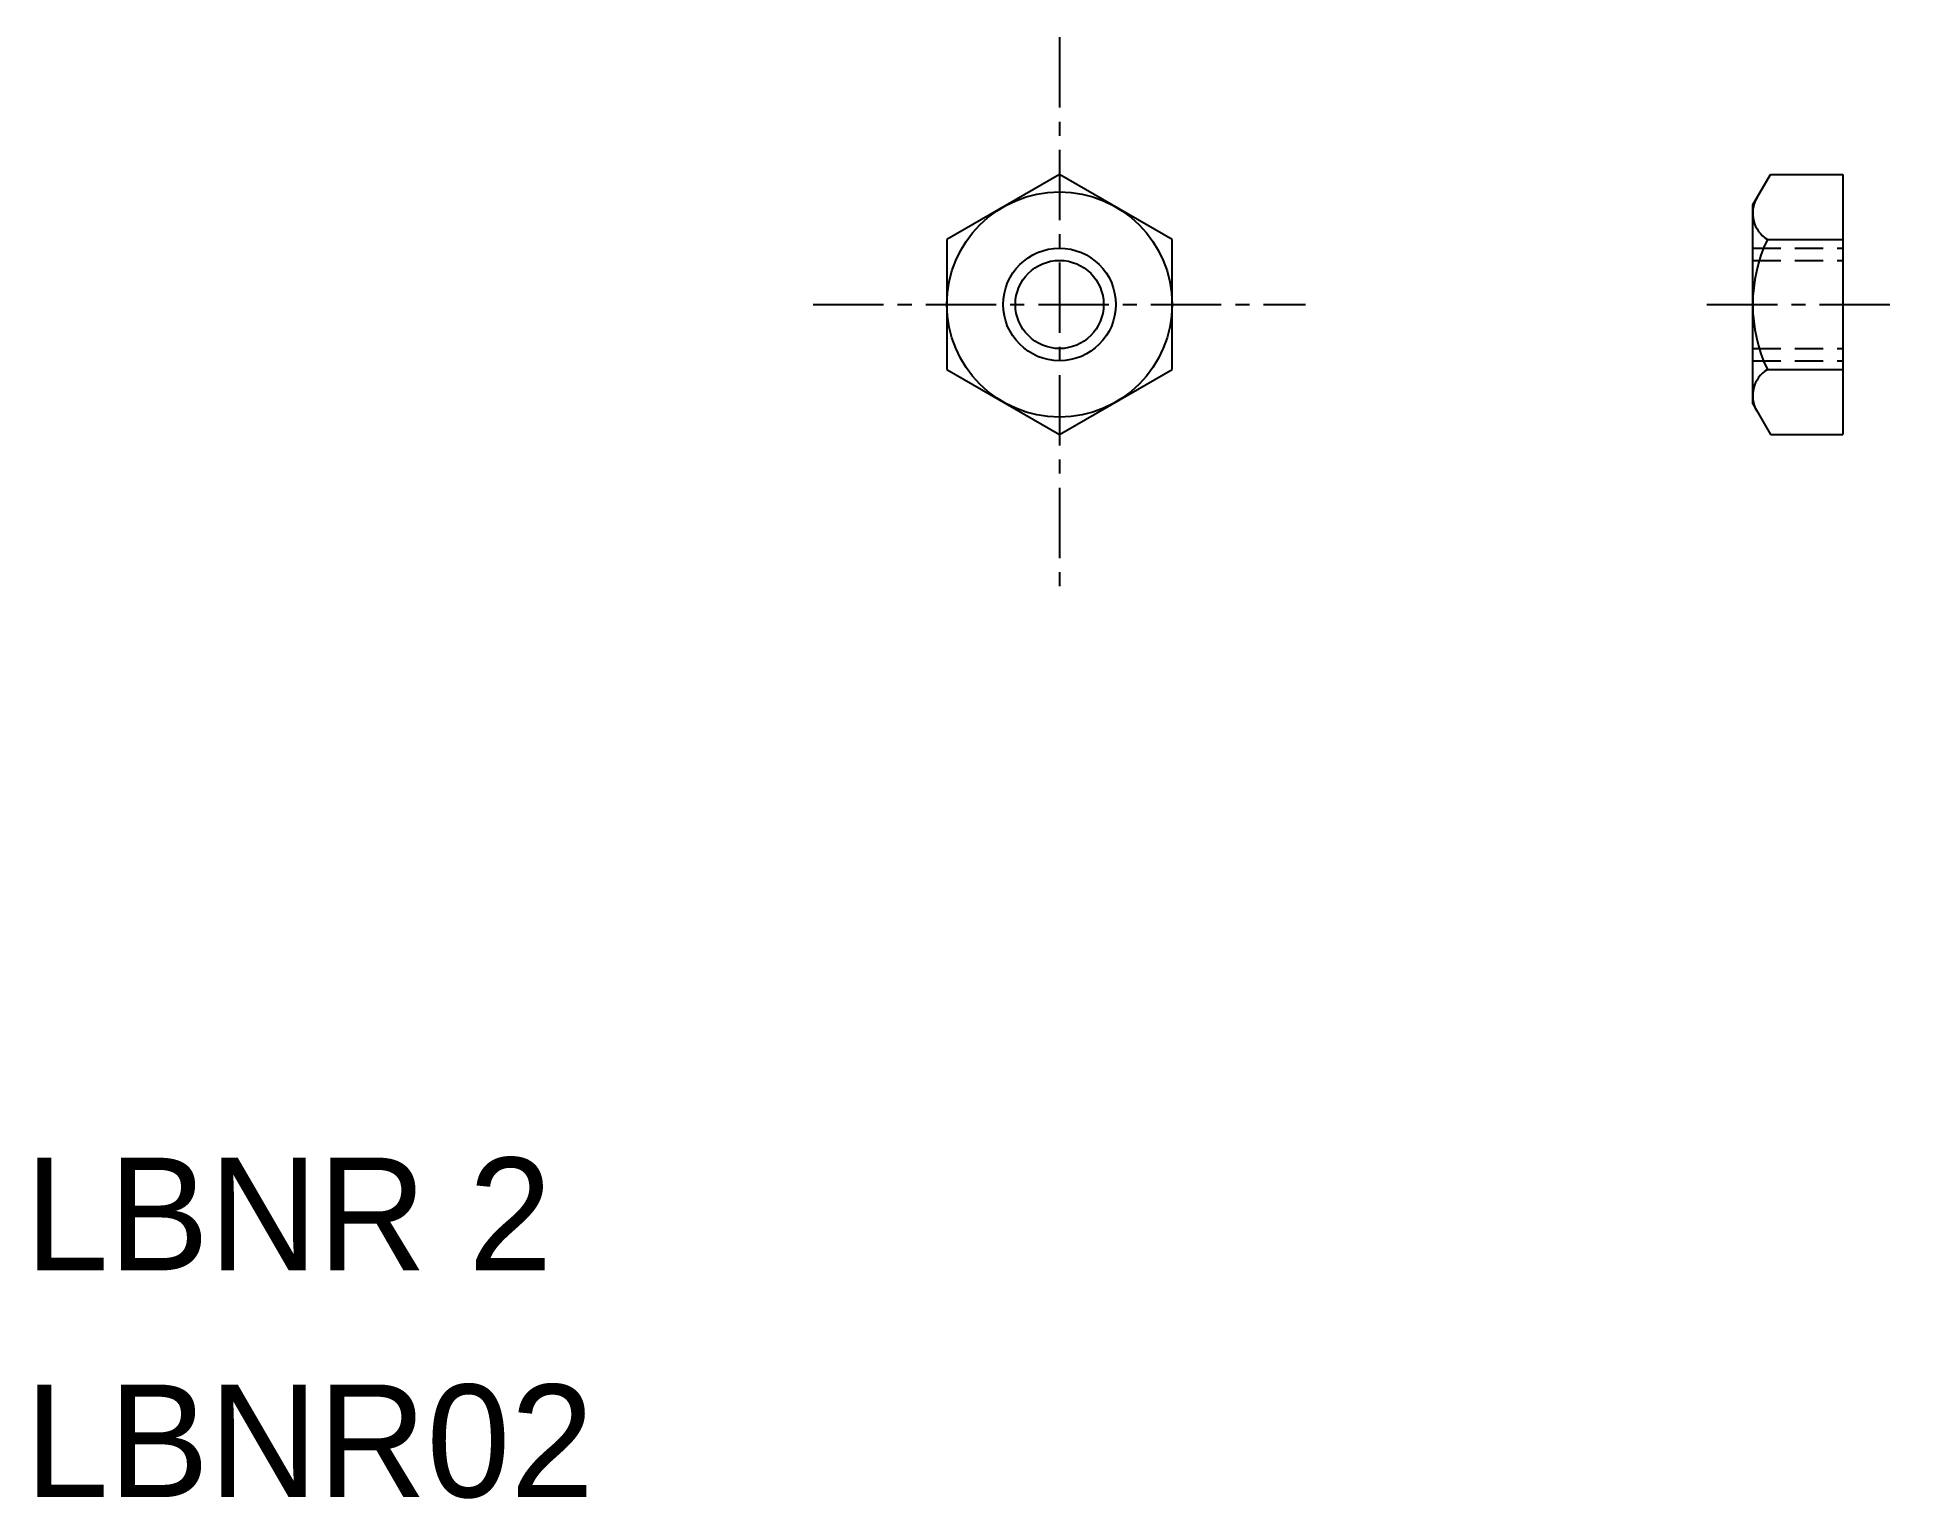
# Model space of a CAD drawing. Extents: x 52.1 to 85.2, y 12.3 to 38.2.
import ezdxf

# ---------------------------------------------------------------- set-up
doc = ezdxf.new("R2010")
doc.units = 0
doc.linetypes.add('CENTER', pattern=[2, 1.25, -0.25, 0.25, -0.25])
doc.linetypes.add('DASHED', pattern=[0.75, 0.5, -0.25])
doc.layers.get('0').update_dxf_attribs({"linetype": 'CONTINUOUS'})
doc.layers.add('CENTER', color=1, linetype='CENTER')

msp = doc.modelspace()

# ---------------------------------------------------------------- linework, layer by layer
at = {"color": 7, "linetype": 'CONTINUOUS'}
for p, q in [((70.247, 35.794), (68.247, 34.639)), ((72.247, 34.639), (70.247, 35.794)), ((82.561, 35.251), (82.874, 35.794)), ((82.874, 35.794), (84.161, 35.794)), ((84.161, 35.794), (84.161, 31.175)), ((82.561, 31.717), (82.561, 35.251)), ((68.247, 34.639), (68.247, 32.329)), ((72.247, 32.329), (72.247, 34.639)), ((82.821, 34.639), (84.161, 34.639)), ((68.247, 32.329), (70.247, 31.175)), ((70.247, 31.175), (72.247, 32.329)), ((82.821, 32.329), (84.161, 32.329)), ((82.561, 31.717), (82.874, 31.175)), ((82.874, 31.175), (84.161, 31.175))]:
    msp.add_line(p, q, dxfattribs=at)
at = {"color": 3, "linetype": 'DASHED'}
for p, q in [((82.561, 34.484), (84.161, 34.484)), ((82.561, 34.268), (84.161, 34.268)), ((82.561, 32.701), (84.161, 32.701)), ((82.561, 32.484), (84.161, 32.484))]:
    msp.add_line(p, q, dxfattribs=at)
at = {"color": 7, "linetype": 'CONTINUOUS'}
for radius in [2, 0.783]:
    msp.add_circle((70.247, 33.484), radius, dxfattribs=at)
at = {"color": 3, "linetype": 'CONTINUOUS'}
msp.add_circle((70.247, 33.484), 1, dxfattribs=at)
at = {"color": 7, "linetype": 'CONTINUOUS'}
for centre, radius, start, end in [((83.105, 35.104), 0.545, 150.4875, 238.5094), ((85.259, 33.484), 2.698, 154.6614, 205.3386), ((83.105, 31.864), 0.545, 121.4906, 209.5125)]:
    msp.add_arc(centre, radius, start, end, dxfattribs=at)
at = {"layer": 'CENTER', "color": 1, "linetype": 'CENTER'}
for p, q in [((70.247, 38.23), (70.247, 28.286)), ((65.871, 33.484), (74.619, 33.484)), ((81.748, 33.484), (85.207, 33.484))]:
    msp.add_line(p, q, dxfattribs=at)

# ---------------------------------------------------------------- texts
at = {"color": 7, "linetype": 'CONTINUOUS'}
for s, p in [('LBNR 2', (51.87, 16.33)), ('LBNR02', (51.87, 12.301))]:
    msp.add_text(s, height=2, dxfattribs=at).set_placement(p)

doc.saveas('drawing.dxf')
